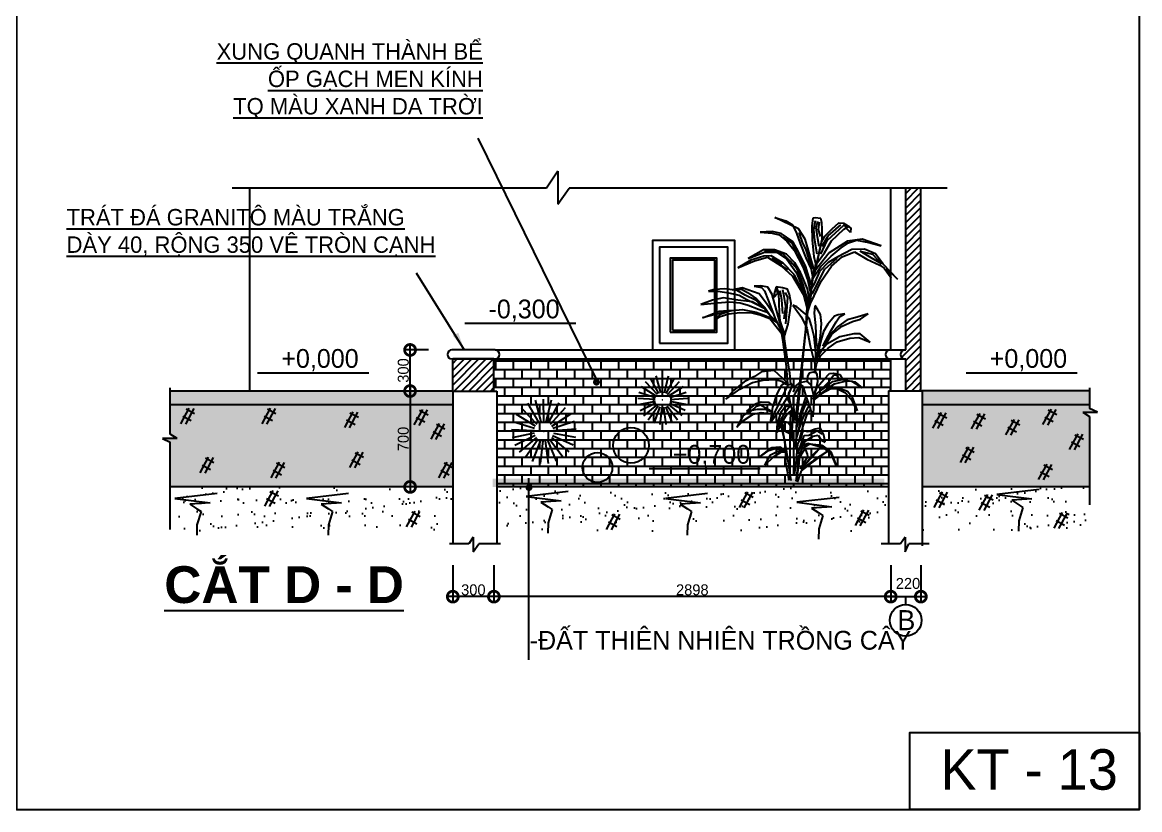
# Model space of a CAD drawing. Extents: x 24136 to 48743, y 31734 to 54932.
# Drawn here: x 32381 to 40541, y 31734 to 37481 of the extents above; entities that cross this region are included whole.
import ezdxf

# ---------------------------------------------------------------- set-up
doc = ezdxf.new("R2010")
doc.units = 0
doc.header["$LTSCALE"] = 600
doc.header["$MEASUREMENT"] = 0
doc.header["$PDMODE"] = 66
doc.layers.get('0').update_dxf_attribs({"linetype": 'CONTINUOUS'})
doc.layers.get('Defpoints').update_dxf_attribs({"linetype": 'CONTINUOUS'})
for name, color, linetype in [('1', 54, 'CONTINUOUS'), ('2', 12, 'CONTINUOUS'), ('TO', 1, 'CONTINUOUS')]:
    doc.layers.add(name, color=color, linetype=linetype)
doc.styles.add('1', font='VHAVAN.ttf')
doc.styles.add('3', font='VHAVAN.ttf')
doc.styles.add('6', font='VHAVAN.ttf')
doc.styles.add('MATBANG', font='VHTIME.ttf', dxfattribs={"height": 500})
doc.dimstyles.new('1-50TB', dxfattribs={"dimscale": 0.8, "dimtxt": 100, "dimasz": 200, "dimexe": 50, "dimexo": 100, "dimgap": 10, "dimtad": 1, "dimdec": 0, "dimzin": 0, "dimdsep": 46, "dimtxsty": '1', "dimblk": 'DOTSMALL', "dimblk1": 'DOTSMALL', "dimblk2": 'DOTSMALL', "dimsah": 1, "dimcen": 1, "dimdle": 50, "dimclrd": 114, "dimclre": 114, "dimclrt": 113, "dimadec": 0, "dimazin": 0, "dimtfac": 0.004167, "dimtdec": 0, "dimtmove": 2, "dimatfit": 3, "dimldrblk": 'DOTSMALL', "dimfxl": 0, "dimtolj": 1, "dimtzin": 0, "dimarcsym": 0})
pattern_1 = [(45, (3136.09, -3389.665), (-26.516504, 26.516504), [])]

# ---------------------------------------------------------------- blocks, each defined once
blk = doc.blocks.new('HOA')
at = {"layer": '1', "color": 44}
for p, q in [((-51.9, 54.1), (-173.1, 180.4)), ((-36.8, 65.3), (-122.8, 217.8)), ((-19.4, 72.4), (-64.8, 241.5)), ((-0.8, 75), (-2.7, 250)), ((17.9, 72.8), (59.5, 242.8)), ((35.4, 66.1), (118, 220.4)), ((50.7, 55.2), (169.1, 184.1)), ((-63.8, 39.5), (-212.5, 131.6)), ((62.9, 40.9), (209.6, 136.2)), ((-74.9, 3.9), (-249.7, 13)), ((-71.6, 22.4), (-238.6, 74.7)), ((71.1, 24), (236.9, 79.8)), ((74.8, 5.5), (249.3, 18.4)), ((-73.5, -14.9), (-245, -49.5)), ((-67.5, -32.7), (-225, -108.9)), ((-57.3, -48.4), (-190.9, -161.4)), ((-43.4, -61.2), (-144.7, -203.8)), ((-26.8, -70), (-89.5, -233.4)), ((-8.6, -74.5), (-28.6, -248.4)), ((10.2, -74.3), (34, -247.7)), ((28.4, -69.4), (94.6, -231.4)), ((44.7, -60.2), (149.1, -200.6)), ((58.3, -47.2), (194.4, -157.2)), ((68.2, -31.2), (227.4, -104)), ((73.8, -13.3), (246.1, -44.2))]:
    blk.add_line(p, q, dxfattribs=at)
for radius in [7.312246904709093e-11, 5.866064565124215e-11]:
    blk.add_circle((0, 0), radius, dxfattribs=at)
blk = doc.blocks.new('_DotSmall')
at = {"layer": '1', "color": 0, "const_width": 0.5}
blk.add_lwpolyline([(-0.0625, 0, 1), (0.0625, 0, 1)], format="xyb", close=True, dxfattribs=at)
blk = doc.blocks.new('*D242')
at = {"color": 114, "linetype": 'ByBlock'}
for p, q in [((30520.6, 38781.9), (30520.6, 38511.6)), ((30740.6, 38781.9), (30740.6, 38511.6)), ((30480.6, 38551.6), (30780.6, 38551.6))]:
    blk.add_line(p, q, dxfattribs=at)
at = {"layer": 'Defpoints', "color": 0, "linetype": 'ByBlock'}
for p in [(30520.6, 38861.9), (30740.6, 38861.9), (30740.6, 38551.6)]:
    blk.add_point(p, dxfattribs=at)
at = {"color": 114, "linetype": 'ByBlock', "xscale": 160, "yscale": 160, "zscale": 160, "rotation": 180}
blk.add_blockref('_DotSmall', (30520.6, 38551.6), dxfattribs=at)
at = {"color": 114, "linetype": 'ByBlock', "xscale": 160, "yscale": 160, "zscale": 160}
blk.add_blockref('_DotSmall', (30740.6, 38551.6), dxfattribs=at)
at = {"color": 113, "linetype": 'ByBlock', "insert": (30646.8, 38647.5), "char_height": 80, "attachment_point": 5, "style": '1'}
blk.add_mtext('\\A1;220', dxfattribs=at)
blk = doc.blocks.new('*D243')
at = {"color": 114, "linetype": 'ByBlock'}
for p, q in [((27622.7, 38781.9), (27622.7, 38511.6)), ((30520.6, 38781.9), (30520.6, 38511.6)), ((30560.6, 38551.6), (27582.7, 38551.6))]:
    blk.add_line(p, q, dxfattribs=at)
at = {"layer": 'Defpoints', "color": 0, "linetype": 'ByBlock'}
for p in [(27622.7, 38861.9), (30520.6, 38861.9), (27622.7, 38551.6)]:
    blk.add_point(p, dxfattribs=at)
at = {"color": 114, "linetype": 'ByBlock', "xscale": 160, "yscale": 160, "zscale": 160, "rotation": 180}
blk.add_blockref('_DotSmall', (27622.7, 38551.6), dxfattribs=at)
at = {"color": 114, "linetype": 'ByBlock', "xscale": 160, "yscale": 160, "zscale": 160}
blk.add_blockref('_DotSmall', (30520.6, 38551.6), dxfattribs=at)
at = {"color": 113, "linetype": 'ByBlock', "insert": (29071.7, 38600.9), "char_height": 80, "attachment_point": 5, "style": '1'}
blk.add_mtext('\\A1;2898', dxfattribs=at)
blk = doc.blocks.new('*D244')
at = {"color": 114, "linetype": 'ByBlock'}
for p, q in [((27322.7, 38781.9), (27322.7, 38511.6)), ((27622.7, 38781.9), (27622.7, 38511.6)), ((27662.7, 38551.6), (27282.7, 38551.6))]:
    blk.add_line(p, q, dxfattribs=at)
at = {"layer": 'Defpoints', "color": 0, "linetype": 'ByBlock'}
for p in [(27322.7, 38861.9), (27622.7, 38861.9), (27322.7, 38551.6)]:
    blk.add_point(p, dxfattribs=at)
at = {"color": 114, "linetype": 'ByBlock', "xscale": 160, "yscale": 160, "zscale": 160, "rotation": 180}
blk.add_blockref('_DotSmall', (27322.7, 38551.6), dxfattribs=at)
at = {"color": 114, "linetype": 'ByBlock', "xscale": 160, "yscale": 160, "zscale": 160}
blk.add_blockref('_DotSmall', (27622.7, 38551.6), dxfattribs=at)
at = {"color": 113, "linetype": 'ByBlock', "insert": (27472.7, 38600.9), "char_height": 80, "attachment_point": 5, "style": '1'}
blk.add_mtext('\\A1;300', dxfattribs=at)
blk = doc.blocks.new('*D245')
at = {"color": 114, "linetype": 'ByBlock'}
for p, q in [((27010.7, 40012.3), (27010.7, 40392.3)), ((27144.9, 40352.3), (26970.7, 40352.3)), ((27144.9, 40052.3), (26970.7, 40052.3))]:
    blk.add_line(p, q, dxfattribs=at)
at = {"layer": 'Defpoints', "color": 0, "linetype": 'ByBlock'}
for p in [(27010.7, 40352.3), (27224.9, 40352.3), (27224.9, 40052.3)]:
    blk.add_point(p, dxfattribs=at)
at = {"color": 114, "linetype": 'ByBlock', "xscale": 160, "yscale": 160, "zscale": 160}
for p, rotation in [((27010.7, 40352.3), 90), ((27010.7, 40052.3), 270)]:
    blk.add_blockref('_DotSmall', p, dxfattribs=dict(at, rotation=rotation))
at = {"color": 113, "linetype": 'ByBlock', "insert": (26961.3, 40202.3), "char_height": 80, "attachment_point": 5, "rotation": 90, "style": '1'}
blk.add_mtext('\\A1;300', dxfattribs=at)
blk = doc.blocks.new('*D246')
at = {"color": 114, "linetype": 'ByBlock'}
for p, q in [((27010.7, 40092.3), (27010.7, 39312.3)), ((27144.9, 40052.3), (26850.7, 40052.3)), ((27144.9, 39352.3), (26850.7, 39352.3))]:
    blk.add_line(p, q, dxfattribs=at)
at = {"layer": 'Defpoints', "color": 0, "linetype": 'ByBlock'}
for p in [(27224.9, 40052.3), (27010.7, 39352.3), (27224.9, 39352.3)]:
    blk.add_point(p, dxfattribs=at)
at = {"color": 114, "linetype": 'ByBlock', "xscale": 160, "yscale": 160, "zscale": 160}
for p, rotation in [((27010.7, 40052.3), 90), ((27010.7, 39352.3), 270)]:
    blk.add_blockref('_DotSmall', p, dxfattribs=dict(at, rotation=rotation))
at = {"color": 113, "linetype": 'ByBlock', "insert": (26961.3, 39702.3), "char_height": 80, "attachment_point": 5, "rotation": 90, "style": '1'}
blk.add_mtext('\\A1;700', dxfattribs=at)
blk = doc.blocks.new('C11')
at = {"color": 113}
for p, q in [((35, 3683), (-314, 3848)), ((-314, 3848), (-150, 3798)), ((-150, 3798), (-56, 3740)), ((242, 3839), (226, 3729)), ((275, 3844), (242, 3839)), ((258, 3674), (283, 3807)), ((359, 3833), (275, 3844)), ((293, 3696), (313, 3797)), ((324, 3674), (339, 3779)), ((372, 3778), (359, 3833)), ((380, 3678), (372, 3778)), ((619, 3764), (521, 3681)), ((699, 3763), (619, 3764)), ((784, 3707), (693, 3763)), ((732, 3688), (699, 3763)), ((-354, 3647), (-527, 3637)), ((-527, 3637), (-353, 3620)), ((-219, 3613), (-354, 3647)), ((-353, 3620), (-250, 3595)), ((-250, 3595), (-135, 3505)), ((-50, 3501), (-219, 3613)), ((-56, 3740), (3, 3622)), ((3, 3622), (58, 3470)), ((131, 3533), (35, 3683)), ((96, 3474), (42, 3628)), ((226, 3729), (235, 3518)), ((272, 3511), (258, 3674)), ((312, 3567), (293, 3696)), ((352, 3570), (324, 3674)), ((381, 3532), (380, 3678)), ((521, 3681), (415, 3572)), ((452, 3514), (693, 3738)), ((464, 3579), (652, 3740)), ((515, 3507), (696, 3679)), ((696, 3679), (763, 3719)), ((793, 3630), (732, 3688)), ((763, 3719), (797, 3699)), ((797, 3699), (793, 3630)), ((-56, 3469), (-189, 3564)), ((-135, 3505), (-30, 3374)), ((14, 3316), (-56, 3469)), ((35, 3346), (-50, 3501)), ((58, 3470), (140, 3262)), ((139, 3391), (96, 3474)), ((205, 3283), (131, 3533)), ((235, 3518), (259, 3280)), ((308, 3313), (272, 3511)), ((290, 3145), (381, 3532)), ((370, 3497), (290, 3145)), ((334, 3426), (312, 3567)), ((360, 3316), (452, 3514)), ((415, 3572), (370, 3497)), ((380, 3430), (464, 3579)), ((412, 3334), (515, 3507)), ((749, 3502), (482, 3335)), ((658, 3405), (762, 3477)), ((961, 3534), (749, 3502)), ((762, 3477), (881, 3516)), ((881, 3516), (1062, 3484)), ((1242, 3435), (961, 3534)), ((1062, 3484), (1242, 3435)), ((-478, 3376), (-702, 3250)), ((-702, 3250), (-464, 3345)), ((-475, 3284), (-662, 3228)), ((-611, 3215), (-422, 3272)), ((-318, 3377), (-478, 3376)), ((-364, 3290), (-475, 3284)), ((-464, 3345), (-284, 3337)), ((-321, 3354), (-463, 3351)), ((-422, 3272), (-221, 3143)), ((-189, 3181), (-364, 3290)), ((-193, 3312), (-321, 3354)), ((-141, 3313), (-318, 3377)), ((-284, 3337), (-135, 3242)), ((-88, 3213), (-193, 3312)), ((-22, 3185), (-141, 3313)), ((-30, 3374), (100, 3121)), ((121, 3153), (14, 3316)), ((137, 3144), (35, 3346)), ((183, 3253), (139, 3391)), ((269, 3064), (205, 3283)), ((259, 3280), (283, 3176)), ((297, 3175), (412, 3334)), ((482, 3335), (356, 3175)), ((360, 3134), (511, 3283)), ((609, 3273), (468, 3191)), ((511, 3283), (658, 3405)), ((514, 3139), (672, 3275)), ((812, 3380), (609, 3273)), ((672, 3275), (850, 3346)), ((995, 3386), (812, 3380)), ((850, 3346), (1031, 3243)), ((936, 3356), (1114, 3314)), ((1092, 3260), (936, 3356)), ((1156, 3320), (995, 3386)), ((1114, 3314), (1244, 3173)), ((1271, 3169), (1156, 3320)), ((-662, 3228), (-851, 3116)), ((-851, 3116), (-611, 3215)), ((-123, 3086), (-358, 3252)), ((-358, 3252), (-206, 3179)), ((-221, 3143), (-57, 2992)), ((-32, 3015), (-189, 3181)), ((-135, 3242), (4, 3043)), ((12, 3093), (-88, 3213)), ((69, 3036), (-22, 3185)), ((100, 3121), (170, 2927)), ((198, 2868), (121, 3153)), ((225, 2855), (137, 3144)), ((140, 3262), (217, 3097)), ((238, 3093), (183, 3253)), ((295, 3156), (242, 3026)), ((248, 2968), (360, 3134)), ((283, 3176), (269, 3064)), ((356, 3175), (271, 3064)), ((271, 3064), (297, 3175)), ((276, 3064), (295, 3156)), ((468, 3191), (341, 3059)), ((366, 2921), (514, 3139)), ((417, 3096), (600, 3257)), ((1031, 3243), (1221, 3154)), ((1244, 3173), (1092, 3260)), ((1221, 3154), (1284, 3107)), ((1481, 2949), (1271, 3169)), ((1284, 3107), (1388, 2968)), ((1388, 2968), (1323, 3103)), ((1323, 3103), (1481, 2949)), ((-57, 2992), (105, 2722)), ((97, 2770), (-32, 3015)), ((4, 3043), (101, 2797)), ((97, 2881), (12, 3093)), ((164, 2810), (69, 3036)), ((193, 2575), (238, 2962)), ((217, 3097), (244, 2962)), ((217, 2806), (248, 2968)), ((242, 3026), (219, 2801)), ((244, 2962), (225, 2855)), ((233, 2731), (417, 3096)), ((238, 2962), (276, 3064)), ((341, 3059), (261, 2883)), ((-1194, 2800), (-1281, 2775)), ((-1281, 2775), (-1138, 2773)), ((-1044, 2808), (-1194, 2800)), ((-865, 2781), (-1044, 2808)), ((-788, 2824), (-924, 2793)), ((-924, 2793), (-801, 2804)), ((-744, 2713), (-865, 2781)), ((-801, 2804), (-711, 2756)), ((-705, 2794), (-788, 2824)), ((-540, 2734), (-705, 2794)), ((-516, 2853), (-616, 2845)), ((-616, 2845), (-508, 2829)), ((-414, 2832), (-516, 2853)), ((-508, 2829), (-462, 2777)), ((-462, 2777), (-411, 2643)), ((-353, 2725), (-414, 2832)), ((-293, 2838), (-321, 2734)), ((-269, 2744), (-295, 2839)), ((-295, 2839), (-259, 2747)), ((-203, 2820), (-293, 2838)), ((-212, 2646), (-236, 2779)), ((-127, 2802), (-203, 2820)), ((-178, 2696), (-198, 2792)), ((-98, 2726), (-127, 2802)), ((159, 2671), (97, 2881)), ((101, 2797), (170, 2635)), ((194, 2644), (164, 2810)), ((170, 2927), (205, 2771)), ((219, 2801), (207, 2664)), ((209, 2595), (366, 2921)), ((261, 2883), (217, 2806)), ((-1222, 2643), (-1394, 2577)), ((-1064, 2675), (-1222, 2643)), ((-1149, 2603), (-974, 2617)), ((-1138, 2773), (-988, 2747)), ((-851, 2640), (-1064, 2675)), ((-988, 2747), (-836, 2714)), ((-974, 2617), (-820, 2602)), ((-643, 2618), (-851, 2640)), ((-836, 2714), (-723, 2652)), ((-587, 2636), (-744, 2713)), ((-723, 2652), (-602, 2595)), ((-711, 2756), (-581, 2661)), ((-458, 2520), (-643, 2618)), ((-488, 2544), (-587, 2636)), ((-581, 2661), (-460, 2533)), ((-432, 2594), (-540, 2734)), ((-411, 2643), (-363, 2514)), ((-288, 2497), (-353, 2725)), ((-321, 2734), (-320, 2685)), ((-320, 2685), (-269, 2744)), ((-259, 2747), (-252, 2605)), ((-195, 2447), (-212, 2646)), ((-154, 2548), (-178, 2696)), ((-121, 2683), (-155, 2753)), ((-138, 2488), (-121, 2683)), ((-76, 2595), (-98, 2726)), ((181, 2534), (97, 2770)), ((105, 2722), (155, 2534)), ((170, 2635), (181, 2534)), ((183, 2641), (182, 2570)), ((207, 2664), (183, 2641)), ((205, 2771), (194, 2644)), ((-1394, 2577), (-1149, 2603)), ((-1371, 2382), (-1125, 2480)), ((-964, 2487), (-1184, 2433)), ((-1125, 2480), (-1000, 2493)), ((-1109, 2436), (-964, 2487)), ((-1000, 2493), (-934, 2493)), ((-826, 2457), (-985, 2436)), ((-934, 2493), (-786, 2505)), ((-646, 2451), (-826, 2457)), ((-820, 2602), (-701, 2567)), ((-786, 2505), (-585, 2469)), ((-701, 2567), (-549, 2510)), ((-526, 2424), (-646, 2451)), ((-602, 2595), (-458, 2520)), ((-585, 2469), (-468, 2422)), ((-549, 2510), (-426, 2465)), ((-362, 2389), (-488, 2544)), ((-460, 2533), (-362, 2389)), ((-337, 2449), (-432, 2594)), ((-426, 2465), (-287, 2323)), ((-363, 2514), (-312, 2386)), ((-242, 2321), (-288, 2497)), ((-252, 2605), (-250, 2455)), ((-250, 2455), (-240, 2342)), ((-178, 2369), (-154, 2548)), ((-153, 2298), (-138, 2488)), ((-117, 2290), (-76, 2595)), ((9, 2543), (-51, 2569)), ((-51, 2569), (77, 2396)), ((129, 2441), (9, 2543)), ((155, 2534), (134, 2221)), ((152, 2270), (168, 2477)), ((168, 2477), (209, 2595)), ((273, 2558), (263, 2452)), ((263, 2452), (281, 2274)), ((282, 2553), (273, 2558)), ((315, 2502), (282, 2553)), ((356, 2434), (315, 2502)), ((-1184, 2433), (-1371, 2382)), ((-1180, 2362), (-1109, 2436)), ((-1124, 2396), (-1180, 2362)), ((-985, 2436), (-1124, 2396)), ((-388, 2370), (-526, 2424)), ((-468, 2422), (-398, 2393)), ((-398, 2393), (-278, 2314)), ((-179, 2112), (-388, 2370)), ((-312, 2386), (-285, 2325)), ((-285, 2325), (-179, 2112)), ((-169, 2129), (-242, 2321)), ((-240, 2342), (-210, 2255)), ((-171, 2123), (-117, 2290)), ((77, 2396), (153, 2234)), ((188, 2379), (129, 2441)), ((222, 2267), (188, 2379)), ((355, 2119), (367, 2303)), ((367, 2303), (356, 2434)), ((462, 2294), (397, 2183)), ((560, 2408), (462, 2294)), ((515, 2209), (583, 2326)), ((612, 2428), (560, 2408)), ((583, 2326), (632, 2400)), ((742, 2356), (605, 2255)), ((710, 2445), (612, 2428)), ((632, 2400), (710, 2445)), ((669, 2263), (824, 2329)), ((855, 2386), (742, 2356)), ((824, 2329), (939, 2364)), ((1049, 2444), (855, 2386)), ((939, 2364), (1049, 2444)), ((-210, 2255), (-169, 2129)), ((-189, 2036), (-209, 2149)), ((-171, 2077), (-171, 2123)), ((134, 2221), (61, 1554)), ((116, 1955), (152, 2270)), ((153, 2234), (203, 1974)), ((261, 2113), (222, 2267)), ((281, 2274), (293, 2031)), ((397, 2183), (366, 2070)), ((387, 1970), (515, 2209)), ((412, 1973), (520, 2144)), ((536, 2181), (432, 2046)), ((520, 2144), (669, 2263)), ((605, 2255), (536, 2181)), ((843, 2149), (637, 2108)), ((932, 2150), (843, 2149)), ((1080, 2027), (932, 2150)), ((-141, 1676), (-189, 2036)), ((-136, 1845), (-171, 2077)), ((203, 1974), (244, 1822)), ((281, 1925), (261, 2113)), ((286, 1783), (412, 1973)), ((293, 1757), (355, 2119)), ((366, 2070), (293, 1757)), ((293, 2031), (313, 1911)), ((446, 2002), (347, 1890)), ((432, 2046), (387, 1970)), ((637, 2108), (446, 2002)), ((465, 1940), (596, 2033)), ((596, 2033), (783, 2088)), ((783, 2088), (913, 2098)), ((913, 2098), (1080, 2027)), ((-93, 1575), (-136, 1845)), ((67, 1446), (116, 1955)), ((244, 1822), (273, 1716)), ((293, 1757), (281, 1925)), ((347, 1890), (286, 1783)), ((313, 1911), (293, 1757)), ((299, 1728), (360, 1835)), ((360, 1835), (465, 1940)), ((-124, 1423), (-141, 1676)), ((273, 1575), (299, 1728)), ((273, 1716), (273, 1636)), ((273, 1636), (273, 1575)), ((-612, 1526), (-761, 1450)), ((-637, 1439), (-484, 1474)), ((-509, 1594), (-612, 1526)), ((-324, 1616), (-509, 1594)), ((-484, 1474), (-316, 1484)), ((-194, 1501), (-324, 1616)), ((-316, 1484), (-216, 1459)), ((-108, 1405), (-194, 1501)), ((-80, 1413), (-93, 1575)), ((61, 1554), (-10, 927)), ((162, 1449), (170, 1527)), ((170, 1527), (192, 1579)), ((192, 1579), (235, 1591)), ((235, 1591), (276, 1600)), ((276, 1600), (301, 1561)), ((301, 1561), (311, 1452)), ((308, 1374), (408, 1489)), ((408, 1489), (485, 1574)), ((544, 1542), (477, 1448)), ((485, 1574), (546, 1576)), ((532, 1455), (670, 1486)), ((589, 1547), (544, 1542)), ((546, 1576), (637, 1559)), ((641, 1480), (589, 1547)), ((637, 1559), (675, 1491)), ((675, 1491), (641, 1480)), ((670, 1486), (775, 1466)), ((-1026, 1199), (-824, 1341)), ((-914, 1324), (-1026, 1199)), ((-761, 1450), (-914, 1324)), ((-824, 1341), (-637, 1439)), ((-216, 1403), (-284, 1275)), ((-216, 1459), (-146, 1414)), ((-175, 1425), (-216, 1403)), ((-125, 1402), (-202, 1245)), ((-116, 1403), (-175, 1425)), ((-117, 1240), (-69, 1360)), ((-61, 1419), (-116, 1403)), ((-106, 1280), (-69, 1360)), ((-69, 1360), (-61, 1419)), ((-69, 1360), (-56, 1416)), ((9, 1330), (-47, 1233)), ((-39, 1301), (-5, 1391)), ((-5, 1391), (56, 1439)), ((7, 863), (67, 1446)), ((39, 1389), (9, 1330)), ((87, 1403), (39, 1389)), ((56, 1439), (151, 1459)), ((111, 1358), (87, 1403)), ((143, 1241), (111, 1358)), ((151, 1459), (214, 1405)), ((214, 1405), (253, 1257)), ((243, 1202), (490, 1355)), ((290, 1360), (253, 1253)), ((254, 1229), (308, 1374)), ((269, 1249), (435, 1382)), ((358, 1330), (269, 1249)), ((311, 1452), (290, 1360)), ((419, 1392), (358, 1330)), ((458, 1351), (361, 1280)), ((503, 1349), (367, 1273)), ((477, 1448), (419, 1392)), ((435, 1382), (532, 1455)), ((556, 1418), (458, 1351)), ((490, 1355), (604, 1366)), ((605, 1344), (503, 1349)), ((730, 1462), (556, 1418)), ((604, 1366), (751, 1314)), ((721, 1283), (605, 1344)), ((819, 1453), (730, 1462)), ((751, 1314), (810, 1235)), ((775, 1466), (857, 1451)), ((962, 1361), (819, 1453)), ((857, 1451), (962, 1361)), ((-510, 1153), (-600, 1126)), ((-397, 1148), (-510, 1153)), ((-324, 1091), (-397, 1148)), ((-284, 1275), (-346, 1078)), ((-202, 1245), (-270, 1106)), ((-208, 1100), (-117, 1240)), ((-77, 1108), (-131, 1214)), ((-91, 1156), (-106, 1280)), ((-81, 1104), (-91, 1156)), ((-47, 1233), (-44, 1124)), ((75, 1033), (145, 1236)), ((86, 996), (165, 1185)), ((205, 1082), (143, 1241)), ((361, 1280), (243, 1202)), ((253, 1257), (258, 1135)), ((313, 1232), (256, 1176)), ((367, 1273), (313, 1232)), ((820, 1170), (721, 1283)), ((810, 1235), (891, 1029)), ((891, 1029), (820, 1170)), ((-653, 1033), (-773, 958)), ((-600, 1126), (-727, 1024)), ((-727, 1024), (-649, 1032)), ((-570, 1048), (-653, 1033)), ((-649, 1032), (-579, 1096)), ((-627, 979), (-510, 1001)), ((-579, 1096), (-521, 1113)), ((-456, 1046), (-570, 1048)), ((-521, 1113), (-420, 1056)), ((-510, 1001), (-357, 983)), ((-367, 1011), (-456, 1046)), ((-420, 1056), (-357, 1021)), ((-346, 1078), (-380, 852)), ((-270, 1106), (-362, 917)), ((-357, 1021), (-341, 1011)), ((-304, 960), (-208, 1100)), ((-273, 843), (-217, 1019)), ((-167, 999), (-229, 892)), ((-217, 1019), (-161, 1088)), ((-93, 1090), (-167, 999)), ((-161, 1088), (-81, 1104)), ((-52, 1051), (-137, 977)), ((-87, 667), (-77, 1029)), ((-48, 1025), (-77, 1108)), ((-51, 899), (-52, 1051)), ((-31, 925), (-48, 1025)), ((-44, 1124), (-20, 909)), ((5, 771), (75, 1033)), ((35, 729), (86, 996)), ((79, 870), (154, 1042)), ((101, 804), (164, 994)), ((154, 1042), (194, 1111)), ((164, 994), (212, 1057)), ((242, 941), (205, 1082)), ((246, 994), (242, 941)), ((258, 1135), (246, 994)), ((-870, 790), (-769, 885)), ((-836, 853), (-870, 790)), ((-773, 958), (-836, 853)), ((-769, 885), (-627, 979)), ((-380, 852), (-304, 960)), ((-283, 709), (-273, 843)), ((-224, 836), (-283, 709)), ((-229, 892), (-270, 794)), ((-206, 753), (-235, 847)), ((-137, 977), (-224, 836)), ((-206, 791), (-217, 837)), ((-183, 799), (-209, 845)), ((-121, 857), (-207, 877)), ((-83, 806), (-121, 857)), ((-66, 637), (-51, 899)), ((8, 869), (-31, 925)), ((-10, 927), (7, 863)), ((2, 624), (79, 870)), ((5, 775), (8, 869)), ((-138, 424), (-206, 791)), ((-173, 605), (-206, 753)), ((-164, 724), (-183, 799)), ((-86, 684), (-164, 724)), ((-91, 113), (-87, 667)), ((-1, 471), (5, 775)), ((21, 399), (115, 665)), ((43, 589), (101, 804)), ((92, 721), (61, 623)), ((122, 728), (92, 721)), ((115, 665), (184, 673)), ((176, 718), (122, 728)), ((128, 582), (246, 658)), ((275, 758), (176, 718)), ((184, 673), (302, 733)), ((246, 658), (322, 669)), ((355, 775), (275, 758)), ((302, 733), (373, 685)), ((322, 669), (363, 600)), ((404, 671), (355, 775)), ((424, 571), (404, 671)), ((-529, 358), (-358, 492)), ((-358, 492), (-241, 501)), ((-241, 501), (-148, 431)), ((-148, 431), (-173, 605)), ((-31, 576), (-66, 637)), ((-33, 415), (-31, 576)), ((15, 494), (-4, 258)), ((24, 555), (15, 494)), ((61, 623), (24, 555)), ((64, 477), (128, 582)), ((91, 517), (64, 477)), ((167, 552), (91, 517)), ((93, 483), (197, 547)), ((368, 504), (165, 278)), ((284, 517), (167, 552)), ((197, 547), (372, 525)), ((239, 380), (368, 504)), ((410, 484), (284, 517)), ((363, 600), (424, 571)), ((372, 525), (507, 429)), ((-420, 437), (-529, 358)), ((-460, 233), (-377, 385)), ((-336, 352), (-460, 233)), ((-308, 470), (-420, 437)), ((-377, 385), (-281, 432)), ((-218, 424), (-336, 352)), ((-147, 435), (-308, 470)), ((-281, 432), (-147, 435)), ((-150, 423), (-218, 424)), ((-153, 273), (-150, 423)), ((-75, 10), (-138, 424)), ((-31, 280), (-33, 415)), ((27, 235), (34, 352)), ((34, 352), (93, 483)), ((43, 334), (37, 256)), ((100, 439), (43, 334)), ((63, 180), (167, 359)), ((73, 175), (239, 380)), ((139, 459), (100, 439)), ((166, 392), (139, 459)), ((167, 359), (166, 392)), ((228, 266), (448, 427)), ((448, 427), (251, 302)), ((516, 389), (410, 484)), ((507, 429), (588, 221)), ((588, 221), (516, 389)), ((-105, 9), (-153, 273)), ((-31, 91), (-31, 280)), ((-4, 258), (-31, 91)), ((0, 0), (27, 235)), ((37, 256), (15, 91)), ((165, 278), (63, 180)), ((251, 302), (73, 175)), ((78, 153), (228, 266)), ((15, 91), (0, 0)), ((19, -17), (78, 153))]:
    blk.add_line(p, q, dxfattribs=at)

msp = doc.modelspace()

# ---------------------------------------------------------------- hatches: boundary and pattern name
at = {"layer": '1'}
h = msp.add_hatch(dxfattribs=at)
h.set_pattern_fill('ANSI31', color=8, scale=300, style=0)
h.set_pattern_definition(pattern_1)
h.paths.add_polyline_path([(38826.8, 35089.7, 0.999998), (38826.8, 35023.7), (38832.8, 35023.7), (38832.8, 34790.2), (38942.8, 34790.2), (38942.8, 36269.7), (38832.8, 36269.7), (38832.8, 35089.7)])
h = msp.add_hatch(dxfattribs=at)
h.set_pattern_fill('ANSI31', color=8, scale=300, style=0)
h.set_pattern_definition(pattern_1)
h.paths.add_polyline_path([(35824.9, 34789.7), (35824.9, 35023.7), (35524.9, 35023.7), (35524.9, 34789.7)])
h = msp.add_hatch(dxfattribs=at)
h.set_pattern_fill('AR-B816', color=251, scale=8, style=0)
h.set_pattern_definition([(0, (3136.09, -3389.665), (0, 64), []), (90, (3136.09, -3389.665), (-64, 64), [64, -64])])
h.paths.add_polyline_path([(38706.8, 34089.7), (38706.8, 34790.2), (38722.8, 34790.2), (38722.8, 35023.7), (36499.1, 35023.7), (36576, 34867.2, -0.369581), (36586.7, 34854.7, -1), (36561.4, 34854.7, -0.460301), (36576, 34867.2), (36499.1, 35023.7), (35824.9, 35023.7), (35824.9, 34789.7), (35846.9, 34789.7), (35846.9, 34089.7), (36069.5, 34089.7, -0.679824), (36092.9, 34089.7)])
h = msp.add_hatch(dxfattribs=at)
h.set_pattern_fill('AR-CONC', color=8, scale=30, style=0)
h.set_pattern_definition([(50, (3136.09, -3389.67), (215.17805, -18.82564), [22.5, -247.5]), (355, (3136.1, -3389.67), (-41.6254, 225.6576), [18, -198]), (100.4514, (3154.02, -3391.23), (173.5528, 206.8319), [19.1221, -210.3426]), (46.1842, (3136.1, -3329.67), (320.1723, -49.6557), [33.75, -371.25]), (96.6356, (3162.77, -3333.8), (280.3988, 292.2354), [28.683, -315.514]), (351.1842, (3136.1, -3329.67), (280.3986, 292.2356), [27, -297]), (21, (3166.09, -3344.67), (179.0721, -120.78567), [22.5, -247.5]), (326, (3166.1, -3344.67), (72.9946, 217.545), [18, -198]), (71.4514, (3181.01, -3354.73), (252.0668, 96.75915), [19.1221, -210.3426]), (37.5, (3136.09, -3389.665), (3.64796, 99.86816), [0, -195.6, 0, -201, 0, -198.75]), (7.5, (3136.09, -3389.67), (78.92086, 118.32351), [0, -114.6, 0, -191.1, 0, -75.75]), (327.5, (3069.19, -3389.665), (160.14673, -6.76646), [0, -75, 0, -234, 0, -310.5]), (317.5, (3039.19, -3389.67), (174.95585, 30.0315), [0, -97.5, 0, -155.4, 0, -220.5])])
h.paths.add_polyline_path([(33462, 34789.7), (33462, 34689.7), (35524.9, 34689.7), (35524.9, 34789.7)])
h.paths.add_polyline_path([(38952.8, 34690.2), (40175, 34690.2), (40175, 34790.2), (38952.8, 34790.2)])
h = msp.add_hatch(dxfattribs=at)
h.set_pattern_fill('AR-SAND', color=8, scale=66, style=0)
h.set_pattern_definition([(37.5, (3136.09, -3389.67), (-4.15756, 127.17037), [0, -100.32, 0, -112.2, 0, -107.25]), (7.5, (3136.09, -3389.67), (116.80526, 186.26164), [0, -54.12, 0, -90.42, 0, -34.65]), (327.5, (3054.91, -3389.67), (205.53336, 0.3735), [0, -33, 0, -118.8, 0, -155.1]), (317.5, (3054.91, -3389.67), (198.40436, 57.9266), [0, -16.5, 0, -77.88, 0, -89.1])])
h.paths.add_polyline_path([(35524.9, 34089.7), (35524.9, 34689.7), (33462, 34689.7), (33462, 34476.2), (33512, 34443.2), (33404, 34443.2), (33462, 34416.2), (33462, 34089.7)])
h.paths.add_polyline_path([(40175, 34089.7), (40175, 34603.4), (40125, 34636.4), (40233, 34636.4), (40175, 34663.4), (40175, 34690.2), (38952.8, 34690.2), (38952.8, 34089.7)])
h = msp.add_hatch(dxfattribs=at)
h.set_pattern_fill('AR-CONC', color=8, scale=15, style=0)
h.set_pattern_definition([(50, (3104.26, -3389.96), (107.58903, -9.41282), [11.25, -123.75]), (355, (3104.26, -3389.96), (-20.8127, 112.82882), [9, -99]), (100.4514, (3113.23, -3390.74), (86.7764, 103.41593), [9.56103, -105.17132]), (46.1842, (3104.26, -3359.96), (160.08616, -24.82785), [16.875, -185.625]), (96.6356, (3117.6, -3362.03), (140.1994, 146.1177), [14.34154, -157.75695]), (351.1842, (3104.26, -3359.96), (140.1993, 146.1178), [13.5, -148.5]), (21, (3119.26, -3367.46), (89.53606, -60.39283), [11.25, -123.75]), (326, (3119.26, -3367.46), (36.4973, 108.7725), [9, -99]), (71.4514, (3126.72, -3372.49), (126.0334, 48.37957), [9.56103, -105.17132]), (37.5, (3104.263, -3389.96), (1.823978, 49.934078), [0, -97.8, 0, -100.5, 0, -99.375]), (7.5, (3104.263, -3389.96), (39.46043, 59.161757), [0, -57.3, 0, -95.55, 0, -37.875]), (327.5, (3070.813, -3389.96), (80.073365, -3.38323), [0, -37.5, 0, -117, 0, -155.25]), (317.5, (3055.81, -3389.96), (87.47793, 15.01575), [0, -48.75, 0, -77.7, 0, -110.25])])
h.paths.add_polyline_path([(38675, 34150.2), (36045.4, 34150.2), (36045.4, 34096.7, -0.398399), (36061.1, 34089.4), (38675, 34089.4)])
h.paths.add_polyline_path([(36045.4, 34150.2), (35815, 34150.2), (35815, 34089.4), (36037.6, 34089.4, -0.221448), (36045.4, 34096.7)])
h = msp.add_hatch(dxfattribs=at)
h.set_pattern_fill('AR-SAND', color=8, scale=100, style=0)
h.set_pattern_definition([(37.5, (3136.09, -3389.67), (-6.29934, 192.6824), [0, -152, 0, -170, 0, -162.5]), (7.5, (3136.1, -3389.67), (176.9777, 282.2146), [0, -82, 0, -137, 0, -52.5]), (327.5, (3013.09, -3389.67), (311.4142, 0.5659), [0, -50, 0, -180, 0, -235]), (317.5, (3013.1, -3389.67), (300.6127, 87.7676), [0, -25, 0, -118, 0, -135])])
h.paths.add_polyline_path([(38706.8, 34089.7), (36092.9, 34089.7, -0.09445), (36093.8, 34085, -1.208603), (36069.5, 34089.7), (35846.9, 34089.7), (35846.9, 33767.8), (38706.8, 33767.8)])
h.paths.add_polyline_path([(40175, 34089.7), (38952.8, 34089.7), (38952.8, 33767.8), (40175, 33767.8)])
h.paths.add_polyline_path([(35524.9, 34089.7), (33462, 34089.7), (33462, 33767.8), (35524.9, 33767.8)])

# ---------------------------------------------------------------- linework, layer by layer
at = {"color": 8}
for p, q in [((36292, 36393.7), (36208, 36269.7)), ((36292, 36393.7), (36292, 36153.7)), ((36292, 36153.7), (36374, 36269.7))]:
    msp.add_line(p, q, dxfattribs=at)
at = {"color": 9}
for p, q in [((38722.8, 35089.7), (38722.8, 36269.7)), ((35612.7, 35284.8), (36423.7, 35284.8)), ((35834, 35089.7), (38832.8, 35089.7)), ((35824.9, 35023.7), (38832.8, 35023.7)), ((38722.8, 34790.2), (38722.8, 35023.7)), ((34099.5, 34923.7), (34910.5, 34923.7)), ((39273.1, 34923.7), (40084.1, 34923.7)), ((36958.7, 34223.7), (37769.7, 34223.7))]:
    msp.add_line(p, q, dxfattribs=at)
for p, q in [((38832.8, 35089.7), (38832.8, 36269.7)), ((38942.8, 34790.2), (38942.8, 36269.7)), ((35524.9, 34789.7), (35524.9, 35023.7)), ((35824.9, 34789.7), (35824.9, 35023.7)), ((38832.8, 34790.2), (38832.8, 35023.7)), ((35524.9, 34789.7), (35524.9, 33674.1)), ((35846.9, 34789.7), (35846.9, 33674.1)), ((38706.8, 34790.2), (38706.8, 33674.1)), ((38952.8, 34790.2), (38952.8, 33674.1)), ((38952.8, 34790.2), (38952.8, 33660.6))]:
    msp.add_line(p, q)
at = {"color": 2}
for p, q in [((35834, 35089.7), (35518.9, 35089.7)), ((35518.9, 35023.7), (35834, 35023.7)), ((35524.9, 34789.7), (33462, 34789.7)), ((35524.9, 34789.7), (35846.9, 34789.7)), ((38706.8, 34790.2), (38952.8, 34790.2)), ((40175, 34790.2), (38952.8, 34790.2)), ((35524.9, 34689.7), (33462, 34689.7)), ((40175, 34690.2), (38952.8, 34690.2)), ((35524.9, 34089.7), (33462, 34089.7)), ((38706.8, 34089.7), (35846.9, 34089.7)), ((40175, 34089.7), (38952.8, 34089.7))]:
    msp.add_line(p, q, dxfattribs=at)
for points in [[(32338.5, 43333.4), (32338.5, 31734.3), (40540.7, 31734.3), (40540.7, 43333.4)], [(40540.7, 31734.3), (38861.6, 31734.3), (38861.6, 32298.3), (40540.7, 32298.3)]]:
    msp.add_lwpolyline(points, close=True)
at = {"color": 9}
for points in [[(35738.3, 35455.3, 0, 0, 0), (35738.3, 35195.3, 128, 0, 0), (35738.3, 35089.7, 0, 0, 0)], [(34234.5, 35155.3, 0, 0, 0), (34234.5, 34895.3, 128, 0, 0), (34234.5, 34789.7, 0, 0, 0)], [(39408.1, 35155.3, 0, 0, 0), (39408.1, 34895.3, 128, 0, 0), (39408.1, 34789.7, 0, 0, 0)], [(37093.7, 34455.3, 0, 0, 0), (37093.7, 34195.3, 128, 0, 0), (37093.7, 34089.7, 0, 0, 0)]]:
    msp.add_lwpolyline(points, format="xyseb", dxfattribs=at)
at = {"color": 2, "const_width": 24.8}
for points in [[(36561.4, 34854.7, 1), (36586.7, 34854.7, 1)], [(36068.6, 34085, 1), (36093.8, 34085, 1)]]:
    msp.add_lwpolyline(points, format="xyb", close=True, dxfattribs=at)
at = {"color": 1}
for centre, radius in [((36825.7, 34393.1), 130), ((36580.7, 34232.1), 109)]:
    msp.add_circle(centre, radius, dxfattribs=at)
at = {"color": 2}
for centre, start, end in [((35518.9, 35056.7), 90, 270), ((35834, 35056.7), 270, 90), ((38826.8, 35056.7), 90, 270)]:
    msp.add_arc(centre, 33, start, end, dxfattribs=at)
at = {"color": 9}
msp.add_arc((38716.8, 35056.7), 33, 90, 270, dxfattribs=at)
at = {"color": 3}
msp.add_solid([(35608, 35089.7), (35524.2, 35194.8), (35565, 35214.7)], dxfattribs=at)
at = {"layer": '1', "color": 8}
for p, q in [((35707, 36636.7), (36586, 34846.7)), ((35258, 35653), (35608, 35089.7)), ((36077.2, 34153.4), (36077.2, 32827))]:
    msp.add_line(p, q, dxfattribs=at)
at = {"layer": '1', "color": 4}
msp.add_line((34040.9, 36269.7), (34040.9, 34789.7), dxfattribs=at)
at = {"layer": '1', "color": 9}
for p, q in [((33538.8, 34551.5), (33600.7, 34665.3)), ((33614.5, 34571.2), (33552.9, 34604.8)), ((33574.3, 34548.8), (33636.1, 34662.7)), ((33639.2, 34623.9), (33577.5, 34657.5)), ((34132.3, 34551.5), (34194.2, 34665.3)), ((34208, 34571.2), (34146.3, 34604.8)), ((34167.7, 34548.8), (34229.6, 34662.7)), ((34232.7, 34623.9), (34171, 34657.5)), ((34735.2, 34523.2), (34797, 34637.1)), ((34770.6, 34520.5), (34832.5, 34634.4)), ((34835.5, 34595.7), (34773.9, 34629.3)), ((35243.8, 34542), (35305.7, 34655.9)), ((35279.3, 34539.4), (35341.1, 34653.3)), ((35344.2, 34614.5), (35282.5, 34648.1)), ((39031.2, 34519.4), (39093.1, 34633.3)), ((39066.6, 34516.7), (39128.5, 34630.6)), ((39131.6, 34591.8), (39069.9, 34625.4)), ((39313.7, 34513.1), (39375.5, 34627)), ((39349.1, 34510.4), (39410.9, 34624.3)), ((39414, 34585.5), (39352.3, 34619.2)), ((39834.6, 34544.4), (39896.5, 34658.3)), ((39910.3, 34564.2), (39848.6, 34597.8)), ((39870, 34541.8), (39931.9, 34655.7)), ((39935, 34616.9), (39873.3, 34650.5)), ((34810.9, 34543), (34749.2, 34576.6)), ((35319.5, 34561.8), (35257.9, 34595.4)), ((35366.3, 34438.5), (35428.2, 34552.4)), ((35401.7, 34435.8), (35463.6, 34549.7)), ((35466.7, 34511), (35405, 34544.6)), ((39106.9, 34539.1), (39045.2, 34572.8)), ((39389.3, 34532.9), (39327.7, 34566.5)), ((39564.7, 34469.2), (39626.6, 34583.1)), ((39640.4, 34489), (39578.7, 34522.6)), ((39600.1, 34466.5), (39662, 34580.4)), ((39665.1, 34541.6), (39603.4, 34575.3)), ((35442, 34458.3), (35380.3, 34491.9)), ((40029.2, 34362.6), (40091, 34476.5)), ((40064.6, 34359.9), (40126.5, 34473.8)), ((40129.5, 34435), (40067.9, 34468.7)), ((39232.1, 34268.6), (39293.9, 34382.4)), ((39267.5, 34265.9), (39329.4, 34379.8)), ((39332.4, 34341), (39270.7, 34374.6)), ((40104.9, 34382.4), (40043.2, 34416)), ((33680.1, 34193.8), (33742, 34307.7)), ((33715.6, 34191.2), (33777.4, 34305)), ((33780.5, 34266.3), (33718.8, 34299.9)), ((34198.2, 34156.2), (34260.1, 34270.1)), ((34772.8, 34231.5), (34834.7, 34345.4)), ((34848.5, 34251.3), (34786.9, 34284.9)), ((34808.3, 34228.8), (34870.1, 34342.7)), ((34873.2, 34303.9), (34811.5, 34337.5)), ((35422.8, 34156.2), (35484.7, 34270.1)), ((39307.8, 34288.3), (39246.1, 34321.9)), ((33755.8, 34213.6), (33694.2, 34247.2)), ((34273.9, 34176), (34212.2, 34209.6)), ((34233.6, 34153.5), (34295.5, 34267.4)), ((34298.6, 34228.6), (34236.9, 34262.3)), ((35498.5, 34176), (35436.8, 34209.6)), ((35458.2, 34153.5), (35520.1, 34267.4)), ((35523.2, 34228.6), (35461.5, 34262.3)), ((39803.2, 34143.1), (39865.1, 34257)), ((39878.9, 34162.9), (39817.2, 34196.5)), ((39838.6, 34140.5), (39900.5, 34254.3)), ((39903.6, 34215.6), (39841.9, 34249.2)), ((33804.4, 34042.1), (33495.9, 34006.1)), ((34151.1, 33949.2), (34213, 34063)), ((34186.5, 33946.5), (34248.4, 34060.4)), ((34251.5, 34021.6), (34189.8, 34055.2)), ((34764.2, 34042.1), (34455.7, 34006.1)), ((36368.5, 34056.5), (36060, 34020.4)), ((37385.5, 34042.1), (37077, 34006.1)), ((37617.7, 33939.7), (37679.5, 34053.6)), ((37653.1, 33937.1), (37715, 34050.9)), ((37718, 34012.2), (37656.4, 34045.8)), ((39040.1, 33939.7), (39102, 34053.6)), ((39075.5, 33937.1), (39137.4, 34050.9)), ((39140.4, 34012.2), (39078.8, 34045.8)), ((39369.8, 33920.9), (39431.7, 34034.8)), ((39405.2, 33918.2), (39467.1, 34032.1)), ((39470.1, 33993.4), (39408.5, 34027)), ((39806.3, 34070.8), (39497.8, 34034.7)), ((39497.8, 34034.7), (39753.8, 34001.9)), ((33495.9, 34006.1), (33751.9, 33973.3)), ((33751.9, 33973.3), (33604.2, 33963.5)), ((33604.2, 33963.5), (33656.7, 33930.7)), ((34226.8, 33968.9), (34165.1, 34002.5)), ((34455.7, 34006.1), (34711.6, 33973.3)), ((34711.6, 33973.3), (34564, 33963.5)), ((34564, 33963.5), (34616.5, 33930.7)), ((36060, 34020.4), (36316, 33987.6)), ((36316, 33987.6), (36168.3, 33977.8)), ((36168.3, 33977.8), (36220.8, 33945)), ((36220.8, 33945), (36250.3, 33925.3)), ((37077, 34006.1), (37333, 33973.3)), ((37333, 33973.3), (37185.3, 33963.5)), ((37185.3, 33963.5), (37237.8, 33930.7)), ((37693.4, 33959.5), (37631.7, 33993.1)), ((38345.2, 34013.5), (38036.7, 33977.5)), ((38036.7, 33977.5), (38292.7, 33944.7)), ((38292.7, 33944.7), (38145, 33934.8)), ((39115.8, 33959.5), (39054.1, 33993.1)), ((39445.5, 33940.7), (39383.8, 33974.3)), ((39753.8, 34001.9), (39606.1, 33992.1)), ((39606.1, 33992.1), (39658.6, 33959.3)), ((39658.6, 33959.3), (39688.2, 33939.6)), ((33656.7, 33930.7), (33686.3, 33911)), ((33686.3, 33911), (33656.7, 33812.6)), ((34616.5, 33930.7), (34646, 33911)), ((34646, 33911), (34616.5, 33812.6)), ((35187.3, 33798.6), (35249.2, 33912.5)), ((35222.7, 33795.9), (35284.6, 33909.8)), ((35287.7, 33871), (35226, 33904.6)), ((36250.3, 33925.3), (36220.8, 33826.9)), ((36647.4, 33779.8), (36709.3, 33893.7)), ((36682.8, 33777.1), (36744.7, 33891)), ((36747.8, 33852.2), (36686.1, 33885.8)), ((37237.8, 33930.7), (37267.4, 33911)), ((37267.4, 33911), (37237.8, 33812.6)), ((38145, 33934.8), (38197.6, 33902)), ((38197.6, 33902), (38227.1, 33882.4)), ((38227.1, 33882.4), (38197.6, 33784)), ((38465.5, 33808), (38527.3, 33921.9)), ((38541.2, 33827.8), (38479.5, 33861.4)), ((38500.9, 33805.3), (38562.8, 33919.2)), ((38565.8, 33880.4), (38504.2, 33914)), ((39688.2, 33939.6), (39658.6, 33841.3)), ((39916.1, 33789.2), (39978, 33903.1)), ((39951.6, 33786.5), (40013.4, 33900.4)), ((40016.5, 33861.6), (39954.8, 33895.2)), ((33656.7, 33812.6), (33655.1, 33737.2)), ((34616.5, 33812.6), (34614.8, 33737.2)), ((35263, 33818.3), (35201.3, 33852)), ((36220.8, 33826.9), (36219.2, 33751.5)), ((36723.1, 33799.5), (36661.4, 33833.1)), ((37237.8, 33812.6), (37236.2, 33737.2)), ((38197.6, 33784), (38195.9, 33708.6)), ((39658.6, 33841.3), (39657, 33765.8)), ((39991.8, 33808.9), (39930.2, 33842.6)), ((38832.8, 33232.1), (38832.8, 33288.9))]:
    msp.add_line(p, q, dxfattribs=at)
at = {"layer": '1'}
msp.add_lwpolyline([(36983.5, 35089.7), (37583.5, 35089.7), (37583.5, 35889.7), (36983.5, 35889.7)], close=True, dxfattribs=at)
at = {"layer": '1', "color": 8}
for points in [[(37033.3, 35139.6), (37533.6, 35139.6), (37533.6, 35839.8), (37033.3, 35839.8)], [(37113.3, 35219.6), (37453.6, 35219.6), (37453.6, 35759.8), (37113.3, 35759.8)]]:
    msp.add_lwpolyline(points, close=True, dxfattribs=at)
at = {"layer": '1', "color": 1}
msp.add_lwpolyline([(37128.3, 35234.6), (37438.6, 35234.6), (37438.6, 35744.8), (37128.3, 35744.8)], close=True, dxfattribs=at)
at = {"layer": '1', "color": 9}
msp.add_circle((38832.8, 33116.6), 115.5, dxfattribs=at)
at = {"layer": '2', "color": 8}
for p, q in [((36208, 36269.7), (33912.5, 36269.7)), ((39134.1, 36269.7), (36374, 36269.7)), ((33462, 34476.2), (33462, 34814.2)), ((40175, 34813.2), (40175, 34663.4)), ((40125, 34636.4), (40233, 34636.4)), ((40125, 34636.4), (40175, 34603.4)), ((40233, 34636.4), (40175, 34663.4)), ((40175, 34603.4), (40175, 33960)), ((33512, 34443.2), (33404, 34443.2)), ((33404, 34443.2), (33462, 34416.2)), ((33512, 34443.2), (33462, 34476.2)), ((33462, 33778.4), (33462, 34416.2)), ((35674.4, 33724.1), (35641.4, 33674.1)), ((35674.4, 33724.1), (35674.4, 33616.1)), ((38828, 33724.1), (38795, 33674.1)), ((38828, 33724.1), (38828, 33616.1)), ((35641.4, 33674.1), (35500.4, 33674.1)), ((35674.4, 33616.1), (35714.4, 33674.1)), ((35873.1, 33674.1), (35714.4, 33674.1)), ((38795, 33674.1), (38654, 33674.1)), ((38828, 33616.1), (38855, 33674.1)), ((39004.8, 33674.1), (38855, 33674.1))]:
    msp.add_line(p, q, dxfattribs=at)
at = {"layer": '2', "color": 4}
msp.add_line((35824.9, 35023.7), (35524.9, 35023.7), dxfattribs=at)

# ---------------------------------------------------------------- block references
at = {"layer": '1', "color": 8, "xscale": 0.5, "yscale": 0.5, "zscale": 0.5}
msp.add_blockref('C11', (38032.9, 34132), dxfattribs=at)
at = {"layer": '1'}
for p, xscale, yscale, zscale in [((37057, 34724.8), 0.7260000000000001, 0.7260000000000001, 0.7260000000000001), ((36189.4, 34495.5), 0.9438000000000002, 0.9438000000000002, 0.9438000000000002)]:
    msp.add_blockref('HOA', p, dxfattribs=dict(at, xscale=xscale, yscale=yscale, zscale=zscale))

# ---------------------------------------------------------------- texts
at = {"color": 133, "style": '6'}
for s, p in [('-0,300', (35785.7, 35320.4)), ('+0,000', (34272.4, 34959.3)), ('+0,000', (39446, 34959.3)), ('+0,700', (37131.6, 34259.3))]:
    msp.add_text(s, height=136.93, dxfattribs=at).set_placement(p)
at = {"color": 9, "char_height": 120, "style": '6'}
for s, insert, attachment_point in [('\\Lxung quanh thµnh bÓ \\Pèp g¹ch men kÝnh\\P tq mµu xanh da trêi', (35744, 37328.7), 3), ('\\L tr¸t ®¸ granit« mµu tr¾ng\\P dµy 40, réng 350 vª trßn c¹nh ', (32660, 36118.6), 1)]:
    msp.add_mtext(s, dxfattribs=dict(at, insert=insert, attachment_point=attachment_point))
at = {"color": 133, "insert": (36086.2, 33039.2), "char_height": 136.931, "attachment_point": 1, "style": '6'}
msp.add_mtext('-®Êt thiªn nhiªn trång c©y', dxfattribs=at)
at = {"layer": '1', "color": 30, "style": '3'}
msp.add_text('kt - 13', height=295.53, dxfattribs=at).set_placement((39085.8, 31879.8))
at = {"layer": '1', "color": 2, "insert": (38837.3, 33190.4), "char_height": 146.1, "attachment_point": 2, "style": '3'}
msp.add_mtext('b', dxfattribs=at)
at = {"layer": 'TO', "color": 2, "insert": (34293.1, 33511), "char_height": 268.515, "attachment_point": 2, "style": 'MATBANG'}
msp.add_mtext('\\f.VnArialH|b1|i0|c0|p34;\\L\\C3;c¾t d - d', dxfattribs=at)

# ---------------------------------------------------------------- dimensions: what is measured, and where the dimension line sits
dim = msp.add_linear_dim(base=(35212.8, 35089.7), p1=(35427.1, 34789.7), p2=(35427.1, 35089.7), angle=90, dimstyle='1-50TB')
dim.commit()
dim.dimension.update_dxf_attribs({"geometry": '*D245', "text_midpoint": (35163.5, 34939.7), "insert": (8202.2, -5262.6)})
for base, p1, p2, picture, middle in [((35524.9, 33288.9), (35824.9, 33599.2), (35524.9, 33599.2), '*D244', (35674.9, 33338.3)), ((35824.9, 33288.9), (38722.8, 33599.2), (35824.9, 33599.2), '*D243', (37273.8, 33338.3))]:
    dim = msp.add_linear_dim(base=base, p1=p1, p2=p2, dimstyle='1-50TB')
    dim.commit()
    dim.dimension.update_dxf_attribs({"geometry": picture, "text_midpoint": middle, "insert": (8202.2, -5262.6)})
dim = msp.add_linear_dim(base=(38942.8, 33288.9), p1=(38722.8, 33599.2), p2=(38942.8, 33599.2), dimstyle='1-50TB')
dim.commit()
dim.dimension.update_dxf_attribs({"geometry": '*D242', "text_midpoint": (38849, 33384.9), "dimtype": 160, "insert": (8202.2, -5262.6)})
at = {"layer": '1', "color": 8}
dim = msp.add_linear_dim(base=(35212.8, 34089.7), p1=(35427.1, 34789.7), p2=(35427.1, 34089.7), angle=90, dimstyle='1-50TB', override={"dimexe": 200, "dimblk1": 'DOTSMALL', "dimblk2": 'DOTSMALL'}, dxfattribs=at)
dim.commit()
dim.dimension.update_dxf_attribs({"geometry": '*D246', "text_midpoint": (35163.5, 34439.7), "insert": (8202.2, -5262.6)})

doc.saveas('drawing.dxf')
